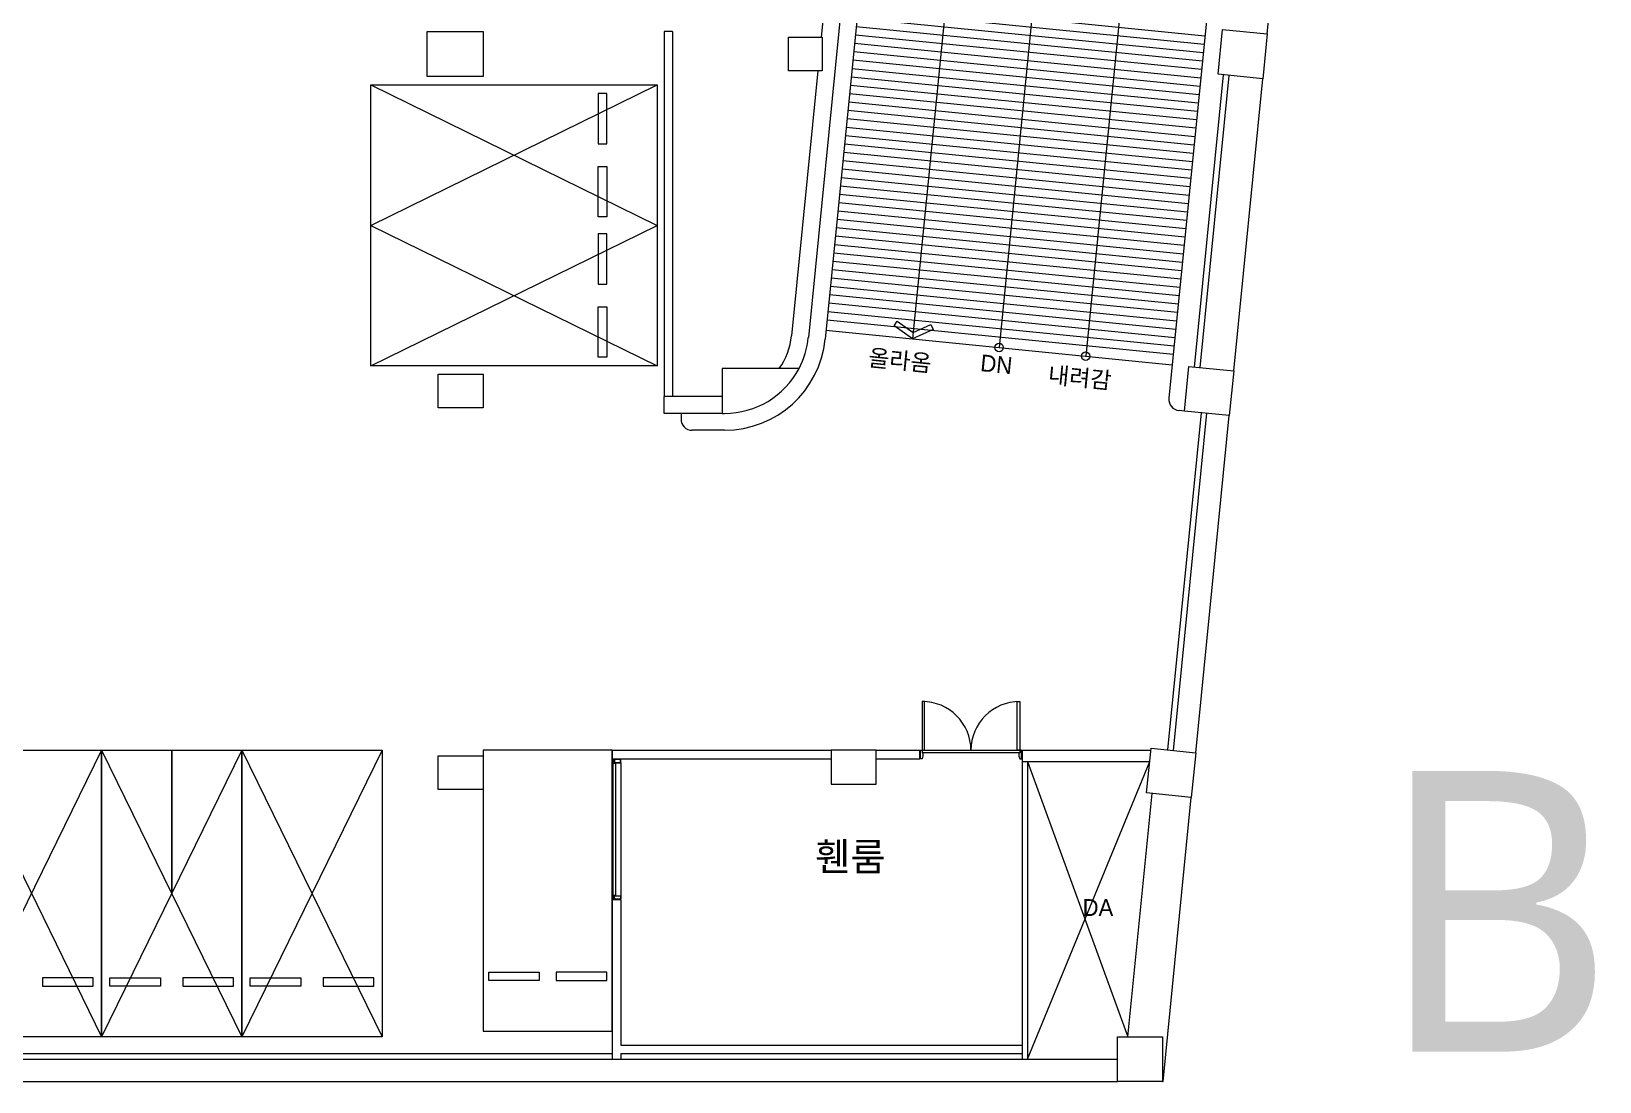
# Model space of a CAD drawing. Header units: millimetres. Extents: x 43806 to 399860, y -65551 to 59129.
# Drawn here: x 99320 to 127261, y 2645 to 21350 of the extents above; entities that cross this region are included whole.
import ezdxf
from ezdxf.enums import TextEntityAlignment as Align

# ---------------------------------------------------------------- set-up
doc = ezdxf.new("R2010")
doc.units = ezdxf.units.MM
doc.header["$LTSCALE"] = 400
doc.header["$MEASUREMENT"] = 0
doc.layers.add('A', color=8, linetype='CONTINUOUS', lineweight=0)
doc.layers.add('만공차등 배관', color=4, linetype='CONTINUOUS')
doc.styles.add('CS', font='', dxfattribs={"height": 300})
doc.styles.add('맑은고딕', font='')
doc.styles.get('CS').set_extended_font_data('HYwulM')
doc.styles.get('맑은고딕').set_extended_font_data('Malgun Gothic')

msp = doc.modelspace()

# ---------------------------------------------------------------- linework, layer by layer
at = {"layer": 'A', "ltscale": 2}
for p, q in [((115417, 38559), (113163, 15896)), ((115717, 38539), (113461, 15866)), ((121903, 38096), (119587, 14815)), ((114328, 30645), (113393, 21245)), ((121338, 21303), (122254, 30507)), ((114060, 21885), (120230, 21271)), ((114030, 21586), (120200, 20973)), ((114045, 21736), (120215, 21122)), ((106370, 21345), (107370, 21345)), ((106370, 20545), (106370, 21345)), ((107370, 21345), (107370, 20545)), ((110595, 21345), (110595, 14845)), ((110745, 21345), (110595, 21345)), ((110745, 21345), (110745, 14845)), ((112810, 21245), (113410, 21245)), ((112810, 20645), (112810, 21245)), ((113410, 21245), (113410, 20645)), ((114001, 21288), (120170, 20674)), ((114016, 21437), (120185, 20824)), ((113971, 20989), (120141, 20376)), ((113986, 21139), (120155, 20525)), ((113941, 20691), (120111, 20077)), ((113956, 20840), (120126, 20226)), ((107370, 20545), (106370, 20545)), ((113410, 20645), (112810, 20645)), ((113334, 20645), (112864, 15926)), ((113926, 20542), (120096, 19928)), ((120045, 15372), (120562, 20576)), ((120144, 15362), (120662, 20566)), ((120741, 15303), (121259, 20507)), ((113897, 20243), (120066, 19629)), ((113912, 20392), (120081, 19779)), ((113867, 19945), (120037, 19331)), ((113882, 20094), (120051, 19480)), ((113837, 19646), (120007, 19032)), ((113852, 19795), (120022, 19182)), ((113808, 19348), (119977, 18734)), ((113823, 19497), (119992, 18883)), ((113778, 19049), (119948, 18435)), ((113793, 19198), (119962, 18585)), ((113748, 18750), (119918, 18137)), ((113763, 18900), (119933, 18286)), ((113719, 18452), (119888, 17838)), ((113733, 18601), (119903, 17988)), ((113704, 18303), (119873, 17689)), ((113674, 18004), (119844, 17390)), ((113689, 18153), (119858, 17540)), ((113644, 17706), (119814, 17092)), ((113659, 17855), (119829, 17241)), ((113615, 17407), (119784, 16793)), ((113630, 17556), (119799, 16943)), ((113585, 17109), (119755, 16495)), ((113600, 17258), (119769, 16644)), ((113555, 16810), (119725, 16196)), ((113570, 16959), (119740, 16346)), ((113526, 16512), (119695, 15898)), ((113540, 16661), (119710, 16047)), ((113496, 16213), (119665, 15599)), ((113511, 16362), (119680, 15749)), ((113477, 16026), (119647, 15412)), ((113477, 16026), (119647, 15412)), ((106570, 15245), (107370, 15245)), ((106570, 14645), (106570, 15245)), ((107370, 15245), (107370, 14645)), ((112997, 15345), (111625, 15345)), ((111625, 15345), (111625, 14545)), ((111625, 14845), (110595, 14845)), ((110595, 14545), (110595, 14845)), ((107370, 14645), (106570, 14645)), ((111625, 14545), (110595, 14545)), ((110895, 14545), (110895, 14445)), ((111625, 14545), (111670, 14545)), ((119567, 8552), (120165, 14556)), ((119667, 8543), (120264, 14547)), ((119866, 14586), (119767, 14596)), ((120065, 8503), (120662, 14507)), ((111670, 14245), (111095, 14245)), ((106570, 8445), (107370, 8445)), ((106570, 7845), (106570, 8445)), ((107370, 8445), (107370, 7845)), ((109670, 8545), (109670, 8385)), ((109670, 8545), (113570, 8545)), ((109670, 8395), (113570, 8395)), ((114370, 8545), (113570, 8545)), ((113570, 8545), (113570, 7945)), ((114370, 8545), (115150, 8545)), ((114370, 7945), (114370, 8545)), ((114370, 8395), (115150, 8395)), ((115150, 8395), (115150, 8545)), ((116970, 8545), (119265, 8545)), ((116970, 8545), (116970, 8345)), ((116970, 8345), (119245, 8345)), ((116970, 8345), (116970, 3045)), ((117070, 8345), (117070, 3045)), ((107370, 7845), (106570, 7845)), ((113570, 7945), (114370, 7945)), ((118858, 3445), (119289, 7776)), ((119482, 2645), (119986, 7707)), ((109670, 5885), (109670, 3045)), ((109820, 5885), (109820, 3295)), ((118670, 3445), (119470, 3445)), ((118670, 2645), (118670, 3445)), ((119470, 3445), (119470, 2645)), ((73770, 3145), (109670, 3145)), ((109820, 3295), (116970, 3295)), ((109820, 3145), (116970, 3145)), ((109820, 3145), (109820, 3045)), ((54770, 3045), (118670, 3045)), ((54437, 2645), (118670, 2645)), ((119470, 2645), (118670, 2645)), ((119470, 2645), (119482, 2645))]:
    msp.add_line(p, q, dxfattribs=at)
at = {"layer": 'A', "ltscale": 30}
for p in [(118810, 38318), (117825, 28419)]:
    msp.add_line(p, (116562, 15719), dxfattribs=at)
at = {"layer": 'A'}
for p, q in [((116285, 28598), (115020, 15872)), ((119415, 28739), (118104, 15565)), ((105370, 17895), (110470, 20395)), ((105370, 20395), (110470, 17895)), ((105370, 17895), (105370, 20395)), ((105370, 20395), (110470, 20395)), ((109420, 20245), (109420, 19345)), ((109570, 20245), (109420, 20245)), ((109570, 19345), (109570, 20245)), ((110470, 20395), (110470, 17895)), ((109420, 19345), (109570, 19345)), ((109420, 18045), (109420, 18945)), ((109420, 18945), (109570, 18945)), ((109570, 18945), (109570, 18045)), ((105370, 15395), (110470, 17895)), ((105370, 17895), (110470, 15395)), ((105370, 15395), (105370, 17895)), ((109570, 18045), (109420, 18045)), ((110470, 17895), (110470, 15395)), ((109420, 17745), (109420, 16845)), ((109570, 17745), (109420, 17745)), ((109570, 16845), (109570, 17745)), ((109420, 16845), (109570, 16845)), ((109420, 15545), (109420, 16445)), ((109420, 16445), (109570, 16445)), ((109570, 16445), (109570, 15545)), ((114690, 16106), (114748, 16188)), ((115020, 15872), (114690, 16106)), ((114748, 16188), (115031, 15987)), ((115389, 16037), (115020, 15872)), ((115031, 15987), (115348, 16128)), ((115348, 16128), (115389, 16037)), ((110470, 15395), (105370, 15395)), ((109570, 15545), (109420, 15545)), ((115235, 9415), (115190, 9415)), ((115190, 9415), (115190, 8545)), ((115235, 8545), (115235, 9415)), ((116885, 8545), (116885, 9415)), ((116885, 9415), (116930, 9415)), ((116930, 9415), (116930, 8545)), ((98070, 8545), (100570, 3445)), ((100570, 8545), (98070, 3445)), ((98070, 8545), (100570, 8545)), ((100570, 8545), (100570, 3445)), ((100570, 8545), (103070, 3445)), ((103070, 8545), (100570, 3445)), ((100570, 3445), (100570, 8545)), ((100570, 8545), (103070, 8545)), ((103070, 8545), (103070, 3445)), ((103070, 8545), (105570, 3445)), ((105570, 8545), (103070, 3445)), ((103070, 3445), (103070, 8545)), ((103070, 8545), (105570, 8545)), ((105570, 8545), (105570, 3445)), ((109670, 8545), (107370, 8545)), ((107370, 8545), (107370, 3545)), ((109670, 3545), (109670, 8545)), ((109677, 8385), (109670, 8385)), ((109670, 8385), (109670, 8325)), ((109674, 8383), (109676, 8383)), ((109676, 8383), (109676, 8383)), ((109676, 8383), (109677, 8383)), ((109677, 8383), (109677, 8385)), ((109678, 8382), (109678, 8385)), ((109678, 8385), (109680, 8385)), ((109680, 8385), (109681, 8385)), ((109680, 8383), (109681, 8384)), ((109681, 8382), (109680, 8383)), ((109680, 8383), (109680, 8383)), ((109682, 8387), (109681, 8386)), ((109681, 8384), (109682, 8386)), ((109681, 8386), (109681, 8385)), ((109681, 8382), (109681, 8382)), ((109682, 8386), (109682, 8387)), ((109682, 8387), (109682, 8387)), ((109682, 8387), (109682, 8387)), ((109682, 8387), (109682, 8387)), ((109708, 8385), (109682, 8385)), ((109682, 8385), (109682, 8365)), ((109707, 8383), (109684, 8383)), ((109684, 8383), (109684, 8366)), ((109707, 8366), (109707, 8383)), ((109708, 8365), (109708, 8385)), ((109820, 8385), (109708, 8385)), ((109708, 8385), (109708, 8357)), ((109817, 8383), (109711, 8383)), ((109820, 8325), (109820, 8385)), ((115160, 8545), (115160, 8545)), ((115160, 8545), (115190, 8545)), ((115160, 8395), (115160, 8545)), ((115190, 8395), (115160, 8395)), ((115190, 8545), (116930, 8545)), ((115190, 8545), (115235, 8545)), ((115190, 8545), (115190, 8500)), ((115190, 8500), (115205, 8500)), ((115205, 8440), (115190, 8395)), ((115190, 8395), (115190, 8395)), ((116915, 8500), (115205, 8500)), ((115205, 8500), (115205, 8440)), ((116930, 8545), (116885, 8545)), ((116930, 8500), (116915, 8500)), ((116915, 8500), (116915, 8440)), ((116915, 8440), (116930, 8395)), ((116960, 8545), (116930, 8545)), ((116930, 8545), (116930, 8500)), ((116930, 8395), (116930, 8395)), ((116930, 8395), (116960, 8395)), ((116960, 8545), (116960, 8545)), ((116960, 8395), (116960, 8545)), ((109670, 8325), (109670, 5955)), ((109670, 8325), (109677, 8325)), ((109672, 8357), (109672, 8377)), ((109672, 8377), (109675, 8377)), ((109672, 8332), (109672, 8352)), ((109675, 8332), (109672, 8332)), ((109682, 8356), (109673, 8356)), ((109673, 8353), (109682, 8353)), ((109674, 8382), (109678, 8382)), ((109676, 8379), (109674, 8379)), ((109675, 8378), (109674, 8378)), ((109674, 8331), (109675, 8331)), ((109676, 8326), (109674, 8326)), ((109675, 8377), (109675, 8378)), ((109675, 8331), (109675, 8332)), ((109676, 8377), (109676, 8379)), ((109680, 8377), (109676, 8377)), ((109677, 8326), (109676, 8327)), ((109676, 8327), (109676, 8326)), ((109678, 8332), (109677, 8332)), ((109677, 8332), (109677, 8325)), ((109677, 8325), (109677, 8326)), ((109677, 8325), (109685, 8325)), ((109678, 8327), (109678, 8332)), ((109685, 8326), (109679, 8326)), ((109680, 8377), (109681, 8376)), ((109694, 8325), (109680, 8325)), ((109680, 8325), (109680, 8309)), ((109680, 8309), (109680, 5970)), ((109680, 8309), (109684, 8309)), ((109682, 8382), (109681, 8382)), ((109681, 8380), (109682, 8381)), ((109682, 8379), (109681, 8380)), ((109681, 8380), (109681, 8380)), ((109681, 8380), (109681, 8380)), ((109681, 8378), (109682, 8379)), ((109681, 8376), (109681, 8378)), ((109681, 8378), (109681, 8378)), ((109681, 8378), (109681, 8378)), ((109681, 8376), (109681, 8376)), ((109682, 8381), (109682, 8382)), ((109682, 8381), (109682, 8381)), ((109682, 8381), (109682, 8381)), ((109682, 8379), (109682, 8379)), ((109682, 8379), (109682, 8379)), ((109682, 8379), (109682, 8379)), ((109682, 8365), (109708, 8365)), ((109682, 8318), (109682, 8323)), ((109682, 8323), (109694, 8323)), ((109724, 8318), (109682, 8318)), ((109682, 8311), (109682, 8317)), ((109682, 8317), (109724, 8317)), ((109684, 8311), (109682, 8311)), ((109683, 8352), (109683, 8352)), ((109684, 8366), (109707, 8366)), ((109695, 8358), (109684, 8358)), ((109684, 8351), (109695, 8351)), ((109684, 8309), (109684, 8311)), ((109685, 8353), (109685, 8356)), ((109685, 8356), (109695, 8356)), ((109695, 8353), (109685, 8353)), ((109685, 8325), (109685, 8326)), ((109685, 8317), (109689, 8317)), ((109686, 8327), (109687, 8329)), ((109686, 8317), (109686, 8327)), ((109686, 8327), (109688, 8326)), ((109686, 8325), (109689, 8325)), ((109686, 8324), (109688, 8324)), ((109686, 8323), (109689, 8323)), ((109686, 8322), (109688, 8322)), ((109686, 8321), (109689, 8320)), ((109686, 8320), (109688, 8319)), ((109686, 8319), (109689, 8318)), ((109686, 8318), (109688, 8317)), ((109686, 8315), (109686, 8315)), ((109687, 8358), (109692, 8358)), ((109707, 8356), (109687, 8356)), ((109687, 8353), (109707, 8353)), ((109687, 8330), (109687, 8313)), ((109687, 8329), (109689, 8327)), ((109687, 8315), (109688, 8315)), ((109687, 8315), (109687, 8315)), ((109688, 8359), (109688, 8360)), ((109688, 8358), (109688, 8348)), ((109688, 8357), (109690, 8357)), ((109688, 8355), (109690, 8355)), ((109688, 8353), (109690, 8353)), ((109688, 8350), (109690, 8351)), ((109688, 8348), (109690, 8349)), ((109688, 8348), (109690, 8346)), ((109688, 8315), (109688, 8315)), ((109688, 8315), (109689, 8315)), ((109689, 8359), (109689, 8360)), ((109689, 8359), (109690, 8359)), ((109689, 8356), (109691, 8356)), ((109689, 8354), (109691, 8354)), ((109689, 8352), (109691, 8352)), ((109689, 8350), (109691, 8350)), ((109689, 8317), (109689, 8327)), ((109690, 8345), (109690, 8362)), ((109690, 8359), (109690, 8360)), ((109690, 8346), (109691, 8348)), ((109691, 8359), (109691, 8360)), ((109691, 8358), (109691, 8348)), ((109694, 8323), (109694, 8325)), ((109695, 8356), (109695, 8358)), ((109695, 8351), (109695, 8353)), ((109708, 8352), (109708, 8325)), ((109708, 8325), (109820, 8325)), ((109710, 8382), (109710, 8328)), ((109711, 8327), (109817, 8327)), ((109726, 8325), (109711, 8325)), ((109711, 8325), (109711, 8323)), ((109711, 8323), (109724, 8323)), ((109724, 8311), (109722, 8311)), ((109722, 8311), (109722, 8309)), ((109722, 8309), (109726, 8309)), ((109724, 8323), (109724, 8318)), ((109724, 8317), (109724, 8311)), ((109726, 8309), (109726, 8325)), ((109726, 8309), (109726, 5955)), ((109818, 8328), (109818, 8382)), ((109820, 8325), (109820, 5955)), ((117070, 3045), (119245, 8345)), ((117070, 8345), (118858, 3445)), ((109670, 5895), (109670, 5955)), ((109670, 5955), (109677, 5955)), ((109677, 5895), (109670, 5895)), ((109820, 5885), (109670, 5885)), ((109675, 5947), (109672, 5947)), ((109672, 5947), (109672, 5927)), ((109672, 5922), (109672, 5902)), ((109672, 5902), (109675, 5902)), ((109673, 5926), (109682, 5926)), ((109682, 5923), (109673, 5923)), ((109676, 5953), (109674, 5953)), ((109674, 5948), (109675, 5948)), ((109675, 5901), (109674, 5901)), ((109676, 5900), (109674, 5900)), ((109674, 5897), (109678, 5897)), ((109674, 5896), (109676, 5896)), ((109675, 5948), (109675, 5947)), ((109675, 5902), (109675, 5901)), ((109677, 5953), (109676, 5953)), ((109676, 5953), (109676, 5953)), ((109680, 5902), (109676, 5902)), ((109676, 5902), (109676, 5900)), ((109676, 5896), (109676, 5897)), ((109676, 5897), (109677, 5896)), ((109677, 5947), (109677, 5955)), ((109677, 5955), (109685, 5955)), ((109677, 5955), (109677, 5953)), ((109678, 5947), (109677, 5947)), ((109677, 5896), (109677, 5895)), ((109678, 5953), (109678, 5947)), ((109678, 5897), (109678, 5895)), ((109678, 5895), (109680, 5895)), ((109685, 5954), (109679, 5954)), ((109680, 5955), (109680, 5970)), ((109680, 5970), (109684, 5970)), ((109694, 5955), (109680, 5955)), ((109680, 5902), (109681, 5903)), ((109681, 5897), (109680, 5896)), ((109680, 5896), (109680, 5896)), ((109680, 5896), (109681, 5895)), ((109680, 5895), (109681, 5894)), ((109681, 5903), (109681, 5903)), ((109681, 5903), (109681, 5902)), ((109681, 5902), (109681, 5901)), ((109681, 5901), (109681, 5901)), ((109681, 5901), (109682, 5900)), ((109682, 5900), (109681, 5899)), ((109681, 5899), (109681, 5899)), ((109681, 5899), (109681, 5899)), ((109681, 5899), (109682, 5898)), ((109682, 5898), (109681, 5897)), ((109681, 5897), (109681, 5897)), ((109681, 5895), (109682, 5893)), ((109681, 5893), (109681, 5894)), ((109682, 5892), (109681, 5893)), ((109684, 5968), (109682, 5968)), ((109682, 5968), (109682, 5963)), ((109682, 5963), (109724, 5963)), ((109724, 5961), (109682, 5961)), ((109682, 5961), (109682, 5956)), ((109682, 5956), (109694, 5956)), ((109682, 5915), (109708, 5915)), ((109682, 5895), (109682, 5915)), ((109682, 5900), (109682, 5900)), ((109682, 5900), (109682, 5900)), ((109682, 5900), (109682, 5900)), ((109682, 5898), (109682, 5898)), ((109682, 5898), (109682, 5898)), ((109682, 5898), (109682, 5898)), ((109708, 5895), (109682, 5895)), ((109682, 5893), (109682, 5892)), ((109682, 5892), (109682, 5892)), ((109682, 5892), (109682, 5892)), ((109682, 5892), (109682, 5892)), ((109683, 5927), (109683, 5927)), ((109684, 5970), (109684, 5968)), ((109684, 5928), (109695, 5928)), ((109695, 5921), (109684, 5921)), ((109684, 5896), (109684, 5913)), ((109684, 5913), (109707, 5913)), ((109707, 5896), (109684, 5896)), ((109685, 5963), (109689, 5963)), ((109685, 5955), (109685, 5954)), ((109695, 5926), (109685, 5926)), ((109685, 5926), (109685, 5923)), ((109685, 5923), (109695, 5923)), ((109686, 5964), (109686, 5964)), ((109686, 5963), (109686, 5952)), ((109686, 5961), (109688, 5962)), ((109686, 5960), (109689, 5961)), ((109686, 5959), (109688, 5960)), ((109686, 5958), (109689, 5959)), ((109686, 5957), (109688, 5958)), ((109686, 5956), (109689, 5957)), ((109686, 5955), (109688, 5955)), ((109686, 5954), (109689, 5954)), ((109686, 5953), (109688, 5953)), ((109686, 5952), (109687, 5951)), ((109687, 5949), (109687, 5966)), ((109687, 5964), (109688, 5964)), ((109687, 5964), (109687, 5964)), ((109687, 5951), (109689, 5952)), ((109687, 5926), (109707, 5926)), ((109707, 5923), (109687, 5923)), ((109687, 5921), (109692, 5921)), ((109688, 5964), (109688, 5964)), ((109688, 5964), (109689, 5964)), ((109688, 5931), (109690, 5933)), ((109688, 5921), (109688, 5931)), ((109688, 5931), (109690, 5930)), ((109688, 5929), (109690, 5928)), ((109688, 5927), (109690, 5926)), ((109688, 5924), (109690, 5924)), ((109688, 5922), (109690, 5922)), ((109688, 5920), (109688, 5919)), ((109689, 5963), (109689, 5952)), ((109689, 5930), (109691, 5929)), ((109689, 5927), (109691, 5927)), ((109689, 5925), (109691, 5925)), ((109689, 5923), (109691, 5923)), ((109689, 5920), (109690, 5920)), ((109689, 5920), (109689, 5919)), ((109690, 5934), (109690, 5917)), ((109690, 5933), (109691, 5931)), ((109690, 5920), (109690, 5919)), ((109691, 5921), (109691, 5931)), ((109691, 5920), (109691, 5919)), ((109694, 5956), (109694, 5955)), ((109695, 5928), (109695, 5926)), ((109695, 5923), (109695, 5921)), ((109707, 5913), (109707, 5896)), ((109708, 5927), (109708, 5955)), ((109708, 5955), (109820, 5955)), ((109708, 5895), (109708, 5922)), ((109708, 5915), (109708, 5895)), ((109820, 5895), (109708, 5895)), ((109710, 5898), (109710, 5952)), ((109711, 5955), (109711, 5956)), ((109711, 5956), (109724, 5956)), ((109726, 5955), (109711, 5955)), ((109711, 5953), (109817, 5953)), ((109817, 5897), (109711, 5897)), ((109722, 5968), (109722, 5970)), ((109722, 5970), (109726, 5970)), ((109724, 5968), (109722, 5968)), ((109724, 5963), (109724, 5968)), ((109724, 5956), (109724, 5961)), ((109726, 5970), (109726, 5955)), ((109818, 5952), (109818, 5898)), ((109820, 5955), (109820, 5895)), ((100420, 4495), (99520, 4495)), ((99520, 4495), (99520, 4345)), ((100420, 4345), (100420, 4495)), ((100720, 4495), (101620, 4495)), ((100720, 4345), (100720, 4495)), ((101620, 4495), (101620, 4345)), ((102920, 4495), (102020, 4495)), ((102020, 4495), (102020, 4345)), ((102920, 4345), (102920, 4495)), ((103220, 4495), (104120, 4495)), ((103220, 4345), (103220, 4495)), ((104120, 4495), (104120, 4345)), ((105420, 4495), (104520, 4495)), ((104520, 4495), (104520, 4345)), ((105420, 4345), (105420, 4495)), ((107470, 4595), (108370, 4595)), ((107470, 4445), (107470, 4595)), ((108370, 4595), (108370, 4445)), ((109570, 4595), (108670, 4595)), ((108670, 4595), (108670, 4445)), ((109570, 4445), (109570, 4595)), ((99520, 4345), (100420, 4345)), ((101620, 4345), (100720, 4345)), ((102020, 4345), (102920, 4345)), ((104120, 4345), (103220, 4345)), ((104520, 4345), (105420, 4345)), ((108370, 4445), (107470, 4445)), ((108670, 4445), (109570, 4445)), ((100570, 3445), (98070, 3445)), ((103070, 3445), (100570, 3445)), ((105570, 3445), (103070, 3445)), ((107370, 3545), (109670, 3545))]:
    msp.add_line(p, q, dxfattribs=at)
at = {"layer": 'A', "ltscale": 4}
for p, q in [((120463, 20586), (120542, 21382)), ((120542, 21382), (121338, 21303)), ((121338, 21303), (121259, 20507)), ((121259, 20507), (120463, 20586)), ((119866, 14586), (119945, 15382)), ((119945, 15382), (120741, 15303)), ((120741, 15303), (120662, 14507)), ((120662, 14507), (119866, 14586)), ((119190, 7786), (119269, 8582)), ((119269, 8582), (120065, 8503)), ((120065, 8503), (119986, 7707)), ((119986, 7707), (119190, 7786))]:
    msp.add_line(p, q, dxfattribs=at)
at = {"layer": 'A', "ltscale": 30}
msp.add_circle((116562, 15719), 75, dxfattribs=at)
at = {"layer": 'A'}
msp.add_circle((118104, 15565), 75, dxfattribs=at)
at = {"layer": 'A', "ltscale": 2}
for centre, radius, start, end in [((111670, 16045), 1800, 270, 354.3194), ((111670, 16045), 1200, 324.3147, 354.3194), ((111670, 16045), 1500, 332.1819, 354.3194), ((111670, 16045), 1500, 270, 332.1819), ((119786, 14795), 200, 174.3194, 264.3194), ((111095, 14445), 200, 180, 270)]:
    msp.add_arc(centre, radius, start, end, dxfattribs=at)
at = {"layer": 'A'}
for centre, radius, start, end in [((115190, 8545), 870, 0, 90), ((116930, 8545), 870, 90, 180), ((109674, 8381), 2.4, 90, 270), ((109711, 8382), 1, 90, 180), ((109817, 8382), 1, 0, 90), ((109667, 8311), 13.8, 13.4137, 76.5863), ((109673, 8357), 1, 180, 270), ((109673, 8352), 1, 90, 180), ((109674, 8328), 2.4, 90, 270), ((109674, 8381), 1.4, 90, 270), ((109679, 8327), 1, 180, 270), ((109682, 8357), 1, 270, 0), ((109682, 8352), 1, 0, 90), ((109684, 8357), 1, 90, 180), ((109684, 8352), 1, 180, 270), ((109687, 8355), 1.5, 90, 270), ((109707, 8357), 1, 270, 0), ((109707, 8352), 1, 0, 90), ((109711, 8328), 1, 180, 270), ((109817, 8328), 1, 270, 0), ((109667, 5968), 13.8, 283.4137, 346.5863), ((109674, 5951), 2.4, 90, 270), ((109673, 5927), 1, 180, 270), ((109673, 5922), 1, 90, 180), ((109674, 5898), 2.4, 90, 270), ((109674, 5898), 1.4, 90, 270), ((109679, 5953), 1, 90, 180), ((109682, 5927), 1, 270, 0), ((109682, 5922), 1, 0, 90), ((109684, 5927), 1, 90, 180), ((109684, 5922), 1, 180, 270), ((109687, 5925), 1.5, 90, 270), ((109707, 5927), 1, 270, 0), ((109707, 5922), 1, 0, 90), ((109711, 5952), 1, 90, 180), ((109711, 5898), 1, 180, 270), ((109817, 5952), 1, 0, 90), ((109817, 5898), 1, 270, 0)]:
    msp.add_arc(centre, radius, start, end, dxfattribs=at)
at = {"layer": 'A', "extrusion": (0, 0, -1)}
for centre, major_axis, start_param, end_param in [((109685, 8316), (-0.152, 0.152), 5.190647, 7.068583), ((109687, 8317), (-1.78, 1.78), 2.663335, 5.190647), ((109687, 8317), (-1.52, 1.52), 4.094439, 4.513988), ((109690, 8358), (-1.73, 1.73), 5.804927, 8.33224), ((109687, 8358), (0.148, 0.148), 2.356194, 4.234131), ((109690, 8358), (-1.48, 1.48), 0.198401, 0.61795), ((109687, 8317), (-1.52, 1.52), 3.339993, 3.759543), ((109689, 8316), (-0.152, 0.152), 0.785398, 2.663335), ((109690, 8358), (-1.48, 1.48), 0.952846, 1.372396), ((109692, 8358), (0.148, 0.148), 0.478258, 2.356194)]:
    msp.add_ellipse(centre, major_axis=major_axis, ratio=1, start_param=start_param, end_param=end_param, dxfattribs=at)
at = {"layer": 'A'}
for centre, major_axis, start_param, end_param in [((109687, 5962), (1.78, 1.78), 5.804927, 8.33224), ((109685, 5963), (0.152, 0.152), 2.049054, 3.926991), ((109687, 5962), (-1.52, 1.52), -0.61795, -0.198401), ((109690, 5922), (-1.73, 1.73), 1.092538, 3.619851), ((109687, 5921), (-0.148, 0.148), -0.785398, 1.092538), ((109687, 5962), (-1.52, 1.52), -1.372396, -0.952846), ((109690, 5921), (1.48, 1.48), 3.339993, 3.759543), ((109689, 5963), (0.152, 0.152), 3.926991, 5.804927), ((109690, 5921), (1.48, 1.48), 4.094439, 4.513988), ((109692, 5921), (-0.148, 0.148), 3.619851, 5.497787)]:
    msp.add_ellipse(centre, major_axis=major_axis, ratio=1, start_param=start_param, end_param=end_param, dxfattribs=at)
at = {"layer": '만공차등 배관', "linetype": 'Continuous', "ltscale": 2}
msp.add_lwpolyline([(101820, 8545), (101820, 5995)], dxfattribs=at)

# ---------------------------------------------------------------- texts
at = {"layer": 'A', "style": 'CS'}
for s, p in [('올라옴', (114218, 15397)), ('DN', (116217, 15300)), ('내려감', (117423, 15092))]:
    msp.add_text(s, height=300, rotation=354.3194, dxfattribs=at).set_placement(p)
at = {"layer": 'A'}
for s, height, style, p in [('B1', 5000, '맑은고딕', (127274, 3179)), ('휀룸', 500, 'CS', (113912, 6401)), ('DA', 300, 'CS', (118323, 5595))]:
    msp.add_text(s, height=height, dxfattribs=dict(at, style=style)).set_placement(p, align=Align.CENTER)

doc.saveas('drawing.dxf')
